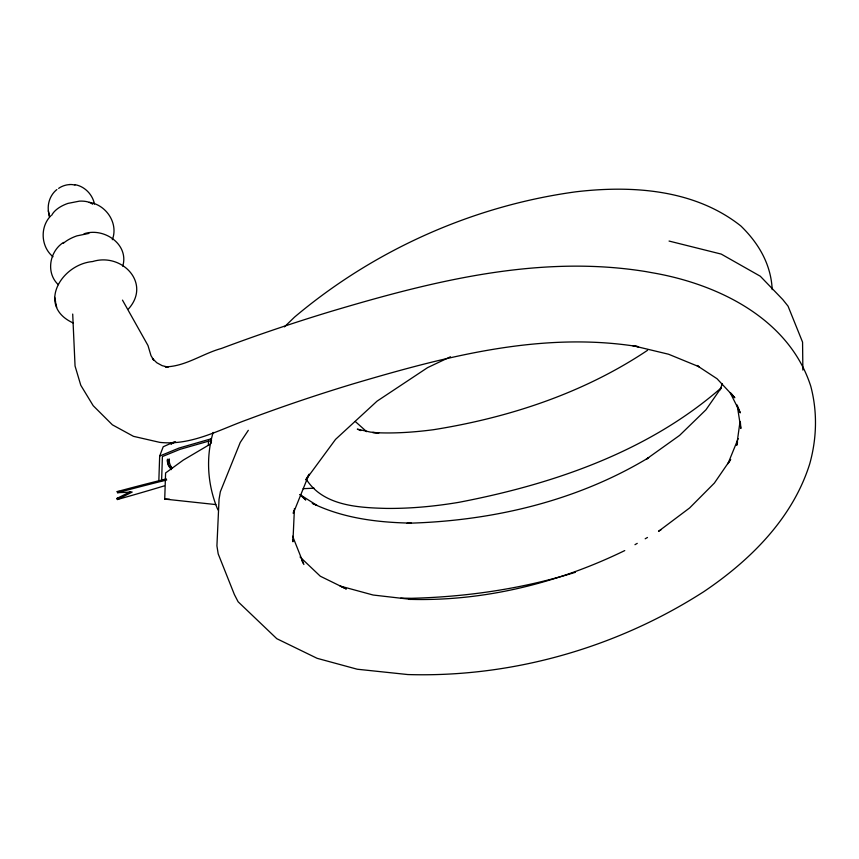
<?xml version="1.0" encoding="UTF-8"?>
<svg xmlns="http://www.w3.org/2000/svg" width="859" height="859" viewBox="0 0 859 859"><rect width="100%" height="100%" fill="white"/><g stroke="black" fill="none" stroke-linecap="round" stroke-linejoin="round"><path stroke-width="1.29" d="M802.875 370.079L802.564 342.14L788.047 306.148L782.774 299.566L760.29 276.222L721.238 254.092L669.064 241.057M158.84 480.857L159.667 456.043L163.221 446.755L173.894 441.998M161.589 481.115L162.405 456.548L180.046 449.332L208.479 441.193L211.25 440.71L211.432 442.288M215.824 504.577L164.724 499.079L165.594 472.965L183.257 460.113L210.509 444.006M208.35 445.155L208.479 441.193M211.164 443.319L211.314 438.777L179.026 448.054L159.667 456.043M294.433 508.539L292.919 541.75L292.554 539.463M73.24 322.995C36.422 306.319 60.785 264.357 92.665 261.544C121.924 252.374 151.517 283.212 128.506 308.918M740.039 421.468L736.732 445.273L737.559 441.923M293.703 510.869L293.273 513.371L309.1 474.168M213.15 432.41C205.72 457.299 207.513 484.283 217.241 508.313L218.411 510.418M112.325 239.704C118.671 223.437 106.237 204.732 89.282 202.359M122.751 266.183C129.301 244.289 103.875 227.12 84.064 233.777M722.355 383.565L720.046 389.868L721.442 387.742M738.171 438.638L727.96 463.677L730.698 459.458M308.435 475.306L305.772 479.859L335.558 439.368L377.037 401.164L427.621 367.609L450.492 356.775M729.849 460.553L714.377 483.069L689.605 507.97L658.542 531.292L661.312 529.541M721.195 387.881L705.937 409.818L679.587 435.406L646.333 459.157L648.588 457.793M248.315 430.316L240.23 442.471L220.333 491.745L219.056 499.24L216.919 545.862L218.197 553.883L234.367 594.503L238.115 601.772L276.791 638.688L317.121 658.316L357.247 669.225L407.81 674.551C510.235 677.601 613.101 648.803 699.731 594.245L703.435 591.915C749.971 560.626 792.664 518.514 809.747 463.785C816.834 438.315 817.543 411.869 810.767 386.228C788.938 318.302 717.297 283.749 651.605 272.636L645.947 271.605C539.355 254.285 432.818 281.065 331.144 311.366C294.165 322.544 257.55 334.913 221.375 348.475C202.52 353.65 185.286 366.589 165.347 366.836L168.171 367.137L162.19 365.676L156.821 362.756L152.419 358.525L153.675 360.243M50.906 215.727C39.761 226.873 40.824 246.769 53 256.744M284.436 326.871L294.573 317.078C374.073 250.066 472.761 205.859 575.82 191.815L580.663 191.267C635.714 185.426 696.005 190.354 740.93 226.035C758.722 243.387 771.017 264.304 772.209 289.644M56.877 189.538C49.886 195.036 46.751 204.871 48.845 213.451M63.512 242.421C49.435 251.3 45.688 273.001 58.315 284.673M720.025 388.902C646.999 452.188 552.477 484.336 458.889 502.322C434.826 506.348 410.441 508.678 386.035 508.41C357.795 507.648 323.145 505.736 306.319 479.354M647.579 350.279C583.68 393.078 509.076 417.646 433.527 429.704C413.372 432.335 392.982 433.731 372.656 432.507L378.883 432.925L370.369 432.088L357.323 429.135L360.812 430.584M634.973 544.681L637.238 543.371M645.195 538.786L647.471 537.476M648.566 457.729C576.067 501.516 491.208 521.123 407.08 523.249L411.203 523.11C377.498 522.508 343.063 518.235 312.429 503.342M164.198 485.915L154.835 488.717A1396.24 704.337 -21.7 0 1 117.35 499.53L116.953 498.435L130.654 491.552M117.35 499.53L132.2 492.067L117.576 492.69L117.178 491.606A1314.796 663.255 -21.7 0 1 154.631 481.824L163.983 479.483A1314.796 663.255 -21.7 0 1 166.313 478.903M175.547 441.73L170.898 444.028L174.538 442.321M624.751 550.576C557.888 583.175 483.585 601.601 408.991 599.335M575.369 572.298C522.401 588.802 466.856 596.908 411.44 598.293L400.788 598.122M69.869 184.524L66.873 184.91A12.058 6.26 -16 0 0 58.627 188.379M88.906 233.412L76.902 235.871A26.887 13.948 -16 0 0 63.33 243.28M303.163 488.685L314.104 488.191M117.178 491.606L119.83 491.488M408.659 599.378L410.989 599.389L373.15 595.029L340.067 586.031M164.724 499.079L169.524 499.229M74.958 184.685C84.633 186.242 92.557 194.531 94.469 204.023M312.354 503.353L316.885 505.36L299.92 494.559L305.707 499.97L300.178 494.612M341.109 586.525L346.338 588.984L320.3 576.217L300.049 556.986M697.036 365.462L699.14 366.772L668.56 354.23L632.879 345.694L638.538 346.725C541.771 331.016 445.295 356.614 353.038 383.898C317.723 394.571 282.74 406.382 248.187 419.332C219.464 429.564 191.321 445.842 159.753 442.364L133.446 436.329L112.4 424.829L93.191 405.695L80.778 385.251L75.055 366.031L72.704 314.061M697.229 365.719L717.029 378.722L734.81 397.781L731.02 393.186M355.25 421.479L366.664 431.669M171.317 468.713L168.632 464.966A16.385 13.808 1.9 0 1 167.441 459.189M171.285 469.626L168.6 465.879A16.385 13.808 1.9 0 1 167.408 460.102M172.144 468.144L171.285 466.952A18.136 15.29 1.9 0 1 169.137 458.824M153.643 360.007L151.001 355.658L147.984 345.522L122.483 300.124M301.745 560.358L303.356 563.472M730.107 392.552L740.286 412.846L737.14 404.986L740.834 428.491L740.394 422.531M292.618 536.188L303.893 564.513M54.686 297.386L55.599 301.885M55.771 302.851L56.694 307.393M48.319 210.809L49.457 216.565L48.931 213.88M211.314 438.777L211.497 440.667M51.776 215.201A23.247 12.058 -16 0 1 67.936 203.4L79.457 201.135A22.506 11.672 -16 0 1 92.697 204.206M69.837 184.545A11.597 6.013 -16 0 1 74.894 185.179M171.263 467.854A18.136 15.29 1.9 0 1 170.544 466.598M169.223 462.529A18.136 15.29 1.9 0 1 169.105 459.737M117.576 492.69A1314.796 663.255 -21.7 0 1 155.028 482.919L164.38 480.568A1314.796 663.255 -21.7 0 1 166.721 479.988M120.464 497.447A1396.24 704.337 -21.7 0 1 116.953 498.435"/></g></svg>
